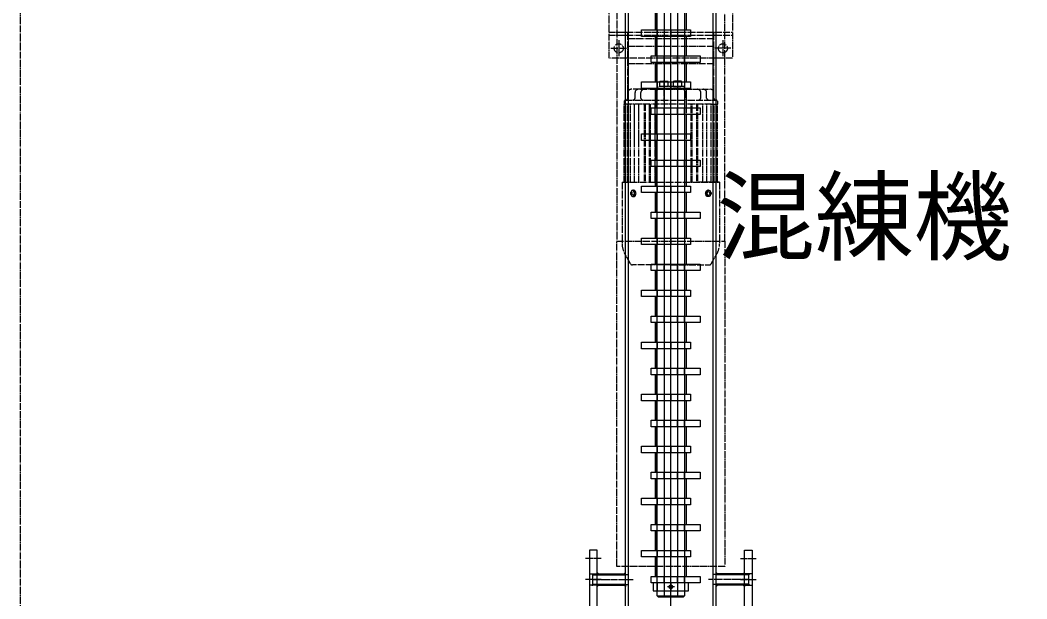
# Model space of a CAD drawing. Units: millimetres at full size. Extents: x -21196 to 21204, y -11807 to 11807.
# Drawn here: x -16600 to -15052, y -3328 to -2439 of the extents above; entities that cross this region are included whole.
import ezdxf
from ezdxf.enums import TextEntityAlignment as Align

# ---------------------------------------------------------------- set-up
doc = ezdxf.new("R2010")
doc.units = ezdxf.units.MM
doc.header["$LTSCALE"] = 0.5
doc.linetypes.add('USER3', pattern=[26.999999, 20.299999, -1.7, 0.8, -1.7, 0.8, -1.7])
doc.linetypes.add('USER4', pattern=[27.1, 22, -1.7, 1.7, -1.7])
doc.layers.add('1-0_設備-5(241129配置図菊池追記(立面図).jww)(機器配置図 260128.dwg)', color=7, linetype='Continuous', lineweight=9)
doc.layers.add('1-1_設備-D(241129配置図菊池追記(立面図).jww)(機器配置図 260128.dwg)', color=7, linetype='Continuous')
doc.styles.add('ＭＳ ゴシック', font='')
doc.styles.get('ＭＳ ゴシック').set_extended_font_data('MS Gothic')

msp = doc.modelspace()

# ---------------------------------------------------------------- linework, layer by layer
at = {"layer": '1-0_設備-5(241129配置図菊池追記(立面図).jww)(機器配置図 260128.dwg)', "linetype": 'USER4'}
for p, q in [((-15599.5215, -2825.1471), (-15599.5215, -1610.1471)), ((-15599.5215, -3335.6475), (-15599.5215, -1770.7806)), ((-15599.5215, -3372.246), (-15599.5215, -1986.1498)), ((-15679.5215, -2469.7264), (-15679.5215, -2494.5679)), ((-15519.5215, -2469.7264), (-15519.5215, -2494.5679)), ((-15691.9423, -2482.1471), (-15667.1008, -2482.1471)), ((-15507.1008, -2482.1471), (-15531.9423, -2482.1471)), ((-15706.5215, -3266.1477), (-15730.5215, -3266.1477)), ((-15492.5215, -3266.1477), (-15468.5215, -3266.1477)), ((-15706.5215, -3298.6477), (-15730.5215, -3298.6477)), ((-15719.5215, -3298.6477), (-15657.4476, -3298.6477)), ((-15593.8459, -3309.8607), (-15605.1972, -3309.8607)), ((-15599.5215, -3315.5364), (-15599.5215, -3304.1851)), ((-15479.5215, -3298.6477), (-15541.5954, -3298.6477)), ((-15492.5215, -3298.6477), (-15468.5215, -3298.6477))]:
    msp.add_line(p, q, dxfattribs=at)
at = {"layer": '1-0_設備-5(241129配置図菊池追記(立面図).jww)(機器配置図 260128.dwg)'}
for p, q in [((-15664.4215, -3354.6477), (-15664.4215, -2070.6477)), ((-15534.6215, -3354.6477), (-15534.6215, -2070.6477)), ((-15669.4215, -3348.6477), (-15669.4215, -2073.6477)), ((-15529.6215, -3348.6477), (-15529.6215, -2073.6477)), ((-15609.9138, -2093.5395), (-15609.9138, -3323.6475)), ((-15589.1292, -2114.3241), (-15589.1292, -3323.6475)), ((-15620.8215, -2453.8607), (-15620.8215, -2423.8607)), ((-15599.5215, -2453.8607), (-15599.5215, -2423.8607)), ((-15578.2215, -2453.8607), (-15578.2215, -2423.8607)), ((-15620.3061, -2453.8607), (-15620.3061, -2463.8607)), ((-15609.9138, -2453.8607), (-15609.9138, -2463.8607)), ((-15599.5215, -2453.8607), (-15599.5215, -2463.8607)), ((-15589.1292, -2453.8607), (-15589.1292, -2463.8607)), ((-15578.7369, -2453.8607), (-15578.7369, -2463.8607)), ((-15620.8215, -2493.8607), (-15620.8215, -2463.8607)), ((-15599.5215, -2493.8607), (-15599.5215, -2463.8607)), ((-15578.2215, -2493.8607), (-15578.2215, -2463.8607)), ((-15620.8215, -2533.8607), (-15620.8215, -2503.8607)), ((-15620.3061, -2503.8607), (-15620.3061, -2493.8607)), ((-15609.9138, -2503.8607), (-15609.9138, -2493.8607)), ((-15599.5215, -2503.8607), (-15599.5215, -2493.8607)), ((-15599.5215, -2533.8607), (-15599.5215, -2503.8607)), ((-15589.1292, -2503.8607), (-15589.1292, -2493.8607)), ((-15578.7369, -2503.8607), (-15578.7369, -2493.8607)), ((-15578.2215, -2533.8607), (-15578.2215, -2503.8607)), ((-15620.3061, -2533.8607), (-15620.3061, -2543.8607)), ((-15609.9138, -2533.8607), (-15609.9138, -2543.8607)), ((-15599.5215, -2533.8607), (-15599.5215, -2543.8607)), ((-15589.1292, -2533.8607), (-15589.1292, -2543.8607)), ((-15578.7369, -2533.8607), (-15578.7369, -2543.8607)), ((-15620.8215, -2573.8607), (-15620.8215, -2543.8607)), ((-15599.5215, -2573.8607), (-15599.5215, -2543.8607)), ((-15578.2215, -2573.8607), (-15578.2215, -2543.8607)), ((-15620.3061, -2583.8607), (-15620.3061, -2573.8607)), ((-15609.9138, -2583.8607), (-15609.9138, -2573.8607)), ((-15599.5215, -2583.8607), (-15599.5215, -2573.8607)), ((-15589.1292, -2583.8607), (-15589.1292, -2573.8607)), ((-15578.7369, -2583.8607), (-15578.7369, -2573.8607)), ((-15620.8215, -2613.8607), (-15620.8215, -2583.8607)), ((-15599.5215, -2613.8607), (-15599.5215, -2583.8607)), ((-15578.2215, -2613.8607), (-15578.2215, -2583.8607)), ((-15620.3061, -2613.8607), (-15620.3061, -2623.8607)), ((-15609.9138, -2613.8607), (-15609.9138, -2623.8607)), ((-15599.5215, -2613.8607), (-15599.5215, -2623.8607)), ((-15589.1292, -2613.8607), (-15589.1292, -2623.8607)), ((-15578.7369, -2613.8607), (-15578.7369, -2623.8607)), ((-15620.8215, -2653.8607), (-15620.8215, -2623.8607)), ((-15599.5215, -2653.8607), (-15599.5215, -2623.8607)), ((-15578.2215, -2653.8607), (-15578.2215, -2623.8607)), ((-15620.3061, -2663.8607), (-15620.3061, -2653.8607)), ((-15609.9138, -2663.8607), (-15609.9138, -2653.8607)), ((-15599.5215, -2663.8607), (-15599.5215, -2653.8607)), ((-15589.1292, -2663.8607), (-15589.1292, -2653.8607)), ((-15578.7369, -2663.8607), (-15578.7369, -2653.8607)), ((-15620.8215, -2693.8607), (-15620.8215, -2663.8607)), ((-15599.5215, -2693.8607), (-15599.5215, -2663.8607)), ((-15578.2215, -2693.8607), (-15578.2215, -2663.8607)), ((-15620.8215, -2733.8607), (-15620.8215, -2703.8607)), ((-15620.3061, -2693.8607), (-15620.3061, -2703.8607)), ((-15609.9138, -2693.8607), (-15609.9138, -2703.8607)), ((-15599.5215, -2693.8607), (-15599.5215, -2703.8607)), ((-15599.5215, -2733.8607), (-15599.5215, -2703.8607)), ((-15589.1292, -2693.8607), (-15589.1292, -2703.8607)), ((-15578.7369, -2693.8607), (-15578.7369, -2703.8607)), ((-15578.2215, -2733.8607), (-15578.2215, -2703.8607)), ((-15620.3061, -2743.8607), (-15620.3061, -2733.8607)), ((-15609.9138, -2743.8607), (-15609.9138, -2733.8607)), ((-15599.5215, -2743.8607), (-15599.5215, -2733.8607)), ((-15589.1292, -2743.8607), (-15589.1292, -2733.8607)), ((-15578.7369, -2743.8607), (-15578.7369, -2733.8607)), ((-15620.8215, -2773.8607), (-15620.8215, -2743.8607)), ((-15599.5215, -2773.8607), (-15599.5215, -2743.8607)), ((-15578.2215, -2773.8607), (-15578.2215, -2743.8607)), ((-15620.8215, -2813.8607), (-15620.8215, -2783.8607)), ((-15620.3061, -2773.8607), (-15620.3061, -2783.8607)), ((-15609.9138, -2773.8607), (-15609.9138, -2783.8607)), ((-15599.5215, -2773.8607), (-15599.5215, -2783.8607)), ((-15599.5215, -2813.8607), (-15599.5215, -2783.8607)), ((-15589.1292, -2773.8607), (-15589.1292, -2783.8607)), ((-15578.7369, -2773.8607), (-15578.7369, -2783.8607)), ((-15578.2215, -2813.8607), (-15578.2215, -2783.8607)), ((-15620.3061, -2823.8607), (-15620.3061, -2813.8607)), ((-15609.9138, -2823.8607), (-15609.9138, -2813.8607)), ((-15599.5215, -2823.8607), (-15599.5215, -2813.8607)), ((-15589.1292, -2823.8607), (-15589.1292, -2813.8607)), ((-15578.7369, -2823.8607), (-15578.7369, -2813.8607)), ((-15620.8215, -2853.8607), (-15620.8215, -2823.8607)), ((-15599.5215, -2853.8607), (-15599.5215, -2823.8607)), ((-15578.2215, -2853.8607), (-15578.2215, -2823.8607)), ((-15620.3061, -2853.8607), (-15620.3061, -2863.8607)), ((-15609.9138, -2853.8607), (-15609.9138, -2863.8607)), ((-15599.5215, -2853.8607), (-15599.5215, -2863.8607)), ((-15589.1292, -2853.8607), (-15589.1292, -2863.8607)), ((-15578.7369, -2853.8607), (-15578.7369, -2863.8607)), ((-15620.8215, -2893.8607), (-15620.8215, -2863.8607)), ((-15599.5215, -2893.8607), (-15599.5215, -2863.8607)), ((-15578.2215, -2893.8607), (-15578.2215, -2863.8607)), ((-15620.8215, -2933.8607), (-15620.8215, -2903.8607)), ((-15620.3061, -2903.8607), (-15620.3061, -2893.8607)), ((-15609.9138, -2903.8607), (-15609.9138, -2893.8607)), ((-15599.5215, -2903.8607), (-15599.5215, -2893.8607)), ((-15599.5215, -2933.8607), (-15599.5215, -2903.8607)), ((-15589.1292, -2903.8607), (-15589.1292, -2893.8607)), ((-15578.7369, -2903.8607), (-15578.7369, -2893.8607)), ((-15578.2215, -2933.8607), (-15578.2215, -2903.8607)), ((-15620.3061, -2933.8607), (-15620.3061, -2943.8607)), ((-15609.9138, -2933.8607), (-15609.9138, -2943.8607)), ((-15599.5215, -2933.8607), (-15599.5215, -2943.8607)), ((-15589.1292, -2933.8607), (-15589.1292, -2943.8607)), ((-15578.7369, -2933.8607), (-15578.7369, -2943.8607)), ((-15620.8215, -2973.8607), (-15620.8215, -2943.8607)), ((-15599.5215, -2973.8607), (-15599.5215, -2943.8607)), ((-15578.2215, -2973.8607), (-15578.2215, -2943.8607)), ((-15620.8215, -3013.8607), (-15620.8215, -2983.8607)), ((-15620.3061, -2983.8607), (-15620.3061, -2973.8607)), ((-15609.9138, -2983.8607), (-15609.9138, -2973.8607)), ((-15599.5215, -2983.8607), (-15599.5215, -2973.8607)), ((-15599.5215, -3013.8607), (-15599.5215, -2983.8607)), ((-15589.1292, -2983.8607), (-15589.1292, -2973.8607)), ((-15578.7369, -2983.8607), (-15578.7369, -2973.8607)), ((-15578.2215, -3013.8607), (-15578.2215, -2983.8607)), ((-15620.3061, -3013.8607), (-15620.3061, -3023.8607)), ((-15609.9138, -3013.8607), (-15609.9138, -3023.8607)), ((-15599.5215, -3013.8607), (-15599.5215, -3023.8607)), ((-15589.1292, -3013.8607), (-15589.1292, -3023.8607)), ((-15578.7369, -3013.8607), (-15578.7369, -3023.8607)), ((-15620.8215, -3053.8607), (-15620.8215, -3023.8607)), ((-15599.5215, -3053.8607), (-15599.5215, -3023.8607)), ((-15578.2215, -3053.8607), (-15578.2215, -3023.8607)), ((-15620.3061, -3063.8607), (-15620.3061, -3053.8607)), ((-15609.9138, -3063.8607), (-15609.9138, -3053.8607)), ((-15599.5215, -3063.8607), (-15599.5215, -3053.8607)), ((-15589.1292, -3063.8607), (-15589.1292, -3053.8607)), ((-15578.7369, -3063.8607), (-15578.7369, -3053.8607)), ((-15620.8215, -3093.8607), (-15620.8215, -3063.8607)), ((-15599.5215, -3093.8607), (-15599.5215, -3063.8607)), ((-15578.2215, -3093.8607), (-15578.2215, -3063.8607)), ((-15620.3061, -3093.8607), (-15620.3061, -3103.8607)), ((-15609.9138, -3093.8607), (-15609.9138, -3103.8607)), ((-15599.5215, -3093.8607), (-15599.5215, -3103.8607)), ((-15589.1292, -3093.8607), (-15589.1292, -3103.8607)), ((-15578.7369, -3093.8607), (-15578.7369, -3103.8607)), ((-15620.8215, -3133.8607), (-15620.8215, -3103.8607)), ((-15599.5215, -3133.8607), (-15599.5215, -3103.8607)), ((-15578.2215, -3133.8607), (-15578.2215, -3103.8607)), ((-15620.3061, -3143.8607), (-15620.3061, -3133.8607)), ((-15609.9138, -3143.8607), (-15609.9138, -3133.8607)), ((-15599.5215, -3143.8607), (-15599.5215, -3133.8607)), ((-15589.1292, -3143.8607), (-15589.1292, -3133.8607)), ((-15578.7369, -3143.8607), (-15578.7369, -3133.8607)), ((-15620.8215, -3173.8607), (-15620.8215, -3143.8607)), ((-15599.5215, -3173.8607), (-15599.5215, -3143.8607)), ((-15578.2215, -3173.8607), (-15578.2215, -3143.8607)), ((-15620.8215, -3213.8607), (-15620.8215, -3183.8607)), ((-15620.3061, -3173.8607), (-15620.3061, -3183.8607)), ((-15609.9138, -3173.8607), (-15609.9138, -3183.8607)), ((-15599.5215, -3173.8607), (-15599.5215, -3183.8607)), ((-15599.5215, -3213.8607), (-15599.5215, -3183.8607)), ((-15589.1292, -3173.8607), (-15589.1292, -3183.8607)), ((-15578.7369, -3173.8607), (-15578.7369, -3183.8607)), ((-15578.2215, -3213.8607), (-15578.2215, -3183.8607)), ((-15620.3061, -3223.8607), (-15620.3061, -3213.8607)), ((-15609.9138, -3223.8607), (-15609.9138, -3213.8607)), ((-15599.5215, -3223.8607), (-15599.5215, -3213.8607)), ((-15589.1292, -3223.8607), (-15589.1292, -3213.8607)), ((-15578.7369, -3223.8607), (-15578.7369, -3213.8607)), ((-15620.8215, -3253.8607), (-15620.8215, -3223.8607)), ((-15599.5215, -3253.8607), (-15599.5215, -3223.8607)), ((-15578.2215, -3253.8607), (-15578.2215, -3223.8607)), ((-15620.8215, -3293.8607), (-15620.8215, -3263.8607)), ((-15620.3061, -3253.8607), (-15620.3061, -3263.8607)), ((-15609.9138, -3253.8607), (-15609.9138, -3263.8607)), ((-15599.5215, -3253.8607), (-15599.5215, -3263.8607)), ((-15599.5215, -3293.8607), (-15599.5215, -3263.8607)), ((-15589.1292, -3253.8607), (-15589.1292, -3263.8607)), ((-15578.7369, -3253.8607), (-15578.7369, -3263.8607)), ((-15578.2215, -3293.8607), (-15578.2215, -3263.8607)), ((-15724.5215, -3289.9977), (-15712.5215, -3289.9977)), ((-15719.5215, -3307.2977), (-15719.5215, -3289.9977)), ((-15719.5215, -3291.6477), (-15669.4215, -3291.6477)), ((-15712.5215, -3289.9977), (-15669.4215, -3289.9977)), ((-15669.4215, -3291.1477), (-15664.4215, -3291.1477)), ((-15620.3061, -3303.8607), (-15620.3061, -3293.8607)), ((-15609.9138, -3303.8607), (-15609.9138, -3293.8607)), ((-15599.5215, -3303.8607), (-15599.5215, -3293.8607)), ((-15589.1292, -3303.8607), (-15589.1292, -3293.8607)), ((-15578.7369, -3303.8607), (-15578.7369, -3293.8607)), ((-15529.6215, -3291.1477), (-15534.6215, -3291.1477)), ((-15486.5215, -3289.9977), (-15529.6215, -3289.9977)), ((-15479.5215, -3291.6477), (-15529.6215, -3291.6477)), ((-15474.5215, -3289.9977), (-15486.5215, -3289.9977)), ((-15479.5215, -3307.2977), (-15479.5215, -3289.9977)), ((-15712.5215, -3307.2977), (-15724.5215, -3307.2977)), ((-15719.5215, -3305.6477), (-15669.4215, -3305.6477)), ((-15712.5215, -3307.2977), (-15669.4215, -3307.2977)), ((-15669.4215, -3306.1477), (-15664.4215, -3306.1477)), ((-15620.4216, -3303.8607), (-15620.4216, -3315.8607)), ((-15609.9716, -3303.8607), (-15609.9716, -3315.8607)), ((-15599.5215, -3303.8607), (-15599.5215, -3315.8607)), ((-15589.0715, -3303.8607), (-15589.0715, -3315.8607)), ((-15578.6215, -3303.8607), (-15578.6215, -3315.8607)), ((-15529.6215, -3306.1477), (-15534.6215, -3306.1477)), ((-15479.5215, -3305.6477), (-15529.6215, -3305.6477)), ((-15486.5215, -3307.2977), (-15529.6215, -3307.2977)), ((-15486.5215, -3307.2977), (-15474.5215, -3307.2977)), ((-15620.3061, -3323.6475), (-15578.7369, -3323.6475))]:
    msp.add_line(p, q, dxfattribs=at)
at = {"layer": '1-0_設備-5(241129配置図菊池追記(立面図).jww)(機器配置図 260128.dwg)', "linetype": 'USER3'}
for p, q in [((-15694.5215, -2457.1471), (-15504.5215, -2457.1471)), ((-15665.5215, -2550.1471), (-15665.5215, -2457.1471)), ((-15533.5215, -2550.1471), (-15533.5215, -2457.1471)), ((-15694.5215, -2462.1471), (-15504.5215, -2462.1471)), ((-15533.5215, -2467.7152), (-15665.5215, -2467.7152)), ((-15533.5215, -2479.3174), (-15665.5215, -2479.3174)), ((-15533.5215, -2506.1471), (-15665.5215, -2506.1471)), ((-15616.5215, -2533.1471), (-15615.6554, -2532.6471)), ((-15616.5215, -2540.6471), (-15616.5215, -2533.1471)), ((-15616.5215, -2533.1471), (-15603.5215, -2533.1471)), ((-15615.6554, -2532.6471), (-15604.3875, -2532.6471)), ((-15610.0215, -2531.7331), (-15610.0215, -2563.7427)), ((-15603.5215, -2533.1471), (-15604.3875, -2532.6471)), ((-15603.5215, -2540.6471), (-15603.5215, -2533.1471)), ((-15595.5215, -2533.1471), (-15594.6556, -2532.6471)), ((-15595.5215, -2540.6471), (-15595.5215, -2533.1471)), ((-15582.5215, -2533.1471), (-15595.5215, -2533.1471)), ((-15583.3877, -2532.6471), (-15594.6556, -2532.6471)), ((-15589.0215, -2531.7201), (-15589.0215, -2563.7427)), ((-15582.5215, -2533.1471), (-15583.3877, -2532.6471)), ((-15582.5215, -2540.6471), (-15582.5215, -2533.1471)), ((-15665.5215, -2558.6471), (-15665.5215, -2550.1471)), ((-15665.5215, -2558.6471), (-15665.5215, -2550.1471)), ((-15646.0215, -2545.1471), (-15660.5215, -2545.1471)), ((-15654.5215, -2558.6471), (-15654.5215, -2550.1471)), ((-15646.0215, -2545.1471), (-15538.5215, -2545.1471)), ((-15645.5087, -2558.6471), (-15645.5087, -2550.1471)), ((-15621.0215, -2548.1471), (-15621.0215, -2561.6471)), ((-15579.0215, -2540.6471), (-15620.0215, -2540.6471)), ((-15620.0215, -2540.6471), (-15620.0215, -2545.1471)), ((-15579.0215, -2545.1471), (-15620.0215, -2545.1471)), ((-15603.5215, -2540.6471), (-15616.5215, -2540.6471)), ((-15595.5215, -2540.6471), (-15582.5215, -2540.6471)), ((-15579.0215, -2540.6471), (-15579.0215, -2545.1471)), ((-15578.0215, -2548.1471), (-15578.0215, -2561.6471)), ((-15553.5344, -2558.6471), (-15553.5344, -2550.1471)), ((-15544.5215, -2558.6471), (-15544.5215, -2550.1471)), ((-15533.5215, -2558.6471), (-15533.5215, -2550.1471)), ((-15671.0215, -2563.6471), (-15671.0215, -2568.1471)), ((-15671.0215, -2688.1471), (-15671.0215, -2568.1471)), ((-15536.7715, -2568.1471), (-15671.0215, -2568.1471)), ((-15670.5215, -2688.1471), (-15670.5215, -2568.1471)), ((-15669.0215, -2688.1471), (-15669.0215, -2568.1471)), ((-15668.5215, -2561.6471), (-15530.5215, -2561.6471)), ((-15666.0215, -2688.1471), (-15666.0215, -2568.1471)), ((-15661.5215, -2688.1471), (-15661.5215, -2568.1471)), ((-15655.1073, -2688.1471), (-15655.1073, -2568.1471)), ((-15655.1073, -2633.2173), (-15655.1073, -2568.1471)), ((-15648.7434, -2688.1471), (-15648.7434, -2568.1471)), ((-15648.7434, -2631.6971), (-15648.7434, -2568.1471)), ((-15640.3708, -2568.1471), (-15640.3708, -2688.1471)), ((-15640.3708, -2568.1471), (-15640.3708, -2631.6971)), ((-15638.7222, -2568.1471), (-15638.7222, -2688.1471)), ((-15638.7222, -2568.1471), (-15638.7222, -2631.6971)), ((-15632.3643, -2688.1471), (-15632.3643, -2568.1471)), ((-15632.3643, -2631.768), (-15632.3643, -2568.1471)), ((-15630.7316, -2688.1471), (-15630.7316, -2568.1471)), ((-15630.7316, -2631.6971), (-15630.7316, -2568.1471)), ((-15623.5215, -2688.1471), (-15623.5215, -2568.1471)), ((-15623.5215, -2631.6971), (-15623.5215, -2568.1471)), ((-15575.5215, -2688.1471), (-15575.5215, -2568.1471)), ((-15568.3115, -2688.1471), (-15568.3115, -2568.1471)), ((-15566.6788, -2688.1471), (-15566.6788, -2568.1471)), ((-15560.3209, -2568.1471), (-15560.3209, -2688.1471)), ((-15558.6723, -2568.1471), (-15558.6723, -2688.1471)), ((-15550.2997, -2688.1471), (-15550.2997, -2568.1471)), ((-15543.9357, -2688.1471), (-15543.9357, -2568.1471)), ((-15537.5215, -2688.1471), (-15537.5215, -2568.1471)), ((-15536.7715, -2568.1471), (-15528.0215, -2568.1471)), ((-15533.0215, -2688.1471), (-15533.0215, -2568.1471)), ((-15530.0215, -2688.1471), (-15530.0215, -2568.1471)), ((-15528.5215, -2688.1471), (-15528.5215, -2568.1471)), ((-15528.0215, -2563.6471), (-15528.0215, -2568.1471)), ((-15528.0215, -2688.1471), (-15528.0215, -2568.1471)), ((-15674.3215, -2688.1471), (-15674.3215, -2782.8943)), ((-15674.3215, -2688.1471), (-15674.3215, -2782.8943)), ((-15674.3215, -2688.1471), (-15524.7215, -2688.1471)), ((-15524.7215, -2688.1471), (-15556.9249, -2688.1471)), ((-15524.7215, -2688.1471), (-15524.7215, -2782.8943)), ((-15524.7215, -2688.1471), (-15524.7215, -2782.8943)), ((-15661.4186, -2704.4643), (-15661.4765, -2705.1471)), ((-15661.4765, -2705.1471), (-15661.4186, -2705.83)), ((-15661.2472, -2703.8078), (-15661.4186, -2704.4643)), ((-15661.4186, -2705.83), (-15661.2472, -2706.4865)), ((-15660.969, -2703.2026), (-15661.2472, -2703.8078)), ((-15661.2472, -2706.4865), (-15660.969, -2707.0916)), ((-15659.767, -2705.1471), (-15660.9777, -2703.2179)), ((-15659.767, -2705.1471), (-15660.9777, -2707.0764)), ((-15660.5945, -2702.6723), (-15660.969, -2703.2026)), ((-15660.969, -2707.0916), (-15660.5945, -2707.622)), ((-15660.1381, -2702.237), (-15660.5945, -2702.6723)), ((-15660.1972, -2701.9918), (-15660.5763, -2702.6513)), ((-15659.7372, -2701.4448), (-15660.1972, -2701.9918)), ((-15659.6175, -2701.9136), (-15660.1381, -2702.237)), ((-15659.767, -2705.1471), (-15658.1937, -2703.1471)), ((-15659.767, -2705.1471), (-15658.1937, -2707.1471)), ((-15659.2243, -2700.8962), (-15659.7449, -2701.4523)), ((-15659.2127, -2701.0299), (-15659.7372, -2701.4448)), ((-15658.6402, -2700.4849), (-15659.2243, -2700.8962)), ((-15658.6423, -2700.7618), (-15659.2127, -2701.0299)), ((-15658.0465, -2700.6502), (-15658.6423, -2700.7618)), ((-15658.0126, -2700.2323), (-15658.6402, -2700.4849)), ((-15657.4465, -2700.6991), (-15658.0465, -2700.6502)), ((-15657.3629, -2700.1471), (-15658.0126, -2700.2323)), ((-15656.8637, -2700.9066), (-15657.4465, -2700.6991)), ((-15657.3629, -2700.1471), (-15656.5463, -2700.1471)), ((-15656.7421, -2700.7336), (-15657.3629, -2700.6471)), ((-15656.792, -2702.237), (-15657.3127, -2701.9136)), ((-15656.3188, -2701.2654), (-15656.8637, -2700.9066)), ((-15656.3357, -2702.6723), (-15656.792, -2702.237)), ((-15656.1452, -2700.9897), (-15656.7421, -2700.7336)), ((-15655.8565, -2700.2432), (-15656.5463, -2700.1471)), ((-15655.9612, -2703.2026), (-15656.3357, -2702.6723)), ((-15656.3357, -2707.622), (-15655.9612, -2707.0916)), ((-15655.8314, -2701.7627), (-15656.3188, -2701.2654)), ((-15655.5951, -2701.4055), (-15656.1452, -2700.9897)), ((-15655.6829, -2703.8078), (-15655.9612, -2703.2026)), ((-15655.9612, -2707.0916), (-15655.6829, -2706.4865)), ((-15655.1933, -2700.5277), (-15655.8565, -2700.2432)), ((-15655.4189, -2702.3808), (-15655.8314, -2701.7627)), ((-15655.5115, -2704.4643), (-15655.6829, -2703.8078)), ((-15655.6829, -2706.4865), (-15655.5115, -2705.83)), ((-15655.1129, -2701.9652), (-15655.5951, -2701.4055)), ((-15655.4537, -2705.1471), (-15655.5115, -2704.4643)), ((-15655.5115, -2705.83), (-15655.4537, -2705.1471)), ((-15655.0958, -2703.0975), (-15655.4189, -2702.3808)), ((-15655.4189, -2707.9135), (-15655.0958, -2707.1968)), ((-15654.582, -2700.9898), (-15655.1933, -2700.5277)), ((-15654.7172, -2702.6471), (-15655.1129, -2701.9652)), ((-15654.8738, -2703.8874), (-15655.0958, -2703.0975)), ((-15655.0958, -2707.1968), (-15654.8738, -2706.4069)), ((-15654.7608, -2704.7222), (-15654.8738, -2703.8874)), ((-15654.8738, -2706.4069), (-15654.7608, -2705.5721)), ((-15654.7608, -2705.5721), (-15654.7608, -2704.7222)), ((-15654.4231, -2703.4251), (-15654.7172, -2702.6471)), ((-15654.7172, -2707.6472), (-15654.4231, -2706.8692)), ((-15654.0463, -2701.6116), (-15654.582, -2700.9898)), ((-15654.242, -2704.2692), (-15654.4231, -2703.4251)), ((-15654.4231, -2706.8692), (-15654.242, -2706.0251)), ((-15654.1809, -2705.1471), (-15654.242, -2704.2692)), ((-15654.242, -2706.0251), (-15654.1809, -2705.1471)), ((-15653.6066, -2702.3693), (-15654.0463, -2701.6116)), ((-15653.2799, -2703.2337), (-15653.6066, -2702.3693)), ((-15653.6066, -2707.925), (-15653.2799, -2707.0606)), ((-15653.0787, -2704.1717), (-15653.2799, -2703.2337)), ((-15653.2799, -2707.0606), (-15653.0787, -2706.1226)), ((-15653.0107, -2705.1471), (-15653.0787, -2704.1717)), ((-15653.0787, -2706.1226), (-15653.0107, -2705.1471)), ((-15541.6802, -2700.1471), (-15542.4968, -2700.1471)), ((-15539.276, -2705.1471), (-15540.8494, -2703.1471)), ((-15539.276, -2705.1471), (-15540.8494, -2707.1471)), ((-15539.276, -2705.1471), (-15538.0654, -2703.2179)), ((-15539.276, -2705.1471), (-15538.0654, -2707.0764)), ((-15660.5945, -2707.622), (-15660.1381, -2708.0573)), ((-15660.5763, -2707.643), (-15660.1972, -2708.3025)), ((-15660.1972, -2708.3025), (-15659.7372, -2708.8495)), ((-15660.1381, -2708.0573), (-15659.6175, -2708.3807)), ((-15659.7449, -2708.8419), (-15659.2243, -2709.3981)), ((-15659.7372, -2708.8495), (-15659.2127, -2709.2644)), ((-15659.2243, -2709.3981), (-15658.6402, -2709.8094)), ((-15659.2127, -2709.2644), (-15658.6423, -2709.5325)), ((-15658.6423, -2709.5325), (-15658.0465, -2709.6441)), ((-15658.6402, -2709.8094), (-15658.0126, -2710.062)), ((-15658.0465, -2709.6441), (-15657.4465, -2709.5952)), ((-15658.0126, -2710.062), (-15657.3629, -2710.1471)), ((-15657.4465, -2709.5952), (-15656.8637, -2709.3877)), ((-15657.3629, -2709.6471), (-15656.7421, -2709.5607)), ((-15657.3629, -2710.1471), (-15656.5463, -2710.1471)), ((-15657.3127, -2708.3807), (-15656.792, -2708.0573)), ((-15656.8637, -2709.3877), (-15656.3188, -2709.0289)), ((-15656.792, -2708.0573), (-15656.3357, -2707.622)), ((-15656.7421, -2709.5607), (-15656.1452, -2709.3046)), ((-15656.5463, -2710.1471), (-15655.8565, -2710.0511)), ((-15656.3188, -2709.0289), (-15655.8314, -2708.5316)), ((-15656.1452, -2709.3046), (-15655.5951, -2708.8888)), ((-15655.8565, -2710.0511), (-15655.1933, -2709.7665)), ((-15655.8314, -2708.5316), (-15655.4189, -2707.9135)), ((-15655.5951, -2708.8888), (-15655.1129, -2708.3291)), ((-15655.1933, -2709.7665), (-15654.582, -2709.3045)), ((-15655.1129, -2708.3291), (-15654.7172, -2707.6472)), ((-15654.582, -2709.3045), (-15654.0463, -2708.6827)), ((-15654.0463, -2708.6827), (-15653.6066, -2707.925)), ((-15541.6802, -2710.1471), (-15542.4968, -2710.1471)), ((-15661.5621, -2813.2471), (-15670.1951, -2798.2943)), ((-15661.5621, -2813.2471), (-15670.1951, -2798.2943)), ((-15537.481, -2813.2471), (-15528.848, -2798.2943)), ((-15537.481, -2813.2471), (-15528.848, -2798.2943)), ((-15599.5215, -2815.1471), (-15658.2712, -2815.1471)), ((-15599.5215, -2815.1471), (-15658.2712, -2815.1471)), ((-15599.5215, -2815.1471), (-15540.7719, -2815.1471)), ((-15599.5215, -2815.1471), (-15540.7719, -2815.1471))]:
    msp.add_line(p, q, dxfattribs=at)
for points in [[(-5599.5217, 1359.8529), (-16599.5217, 1359.8529), (-16599.5217, -4640.1471), (-5599.5217, -4640.1471)], [(-15682.4215, -2278.6477), (-15682.4215, -2778.6477), (-15516.6215, -2778.6477), (-15516.6215, -2278.6477)], [(-15682.4215, -3278.6477), (-15682.4215, -2778.6477), (-15516.6215, -2778.6477), (-15516.6215, -3278.6477)]]:
    msp.add_lwpolyline(points, close=True, dxfattribs=at)
at = {"layer": '1-0_設備-5(241129配置図菊池追記(立面図).jww)(機器配置図 260128.dwg)'}
for points in [[(-15620.3061, -3323.6475), (-15620.3061, -2076.6475), (-15619.3061, -2075.6475), (-15579.7369, -2075.6475), (-15578.7369, -2076.6475), (-15578.7369, -3323.6475), (-15580.7369, -3325.6475), (-15618.3061, -3325.6475)], [(-15575.2215, -2453.8607), (-15575.2215, -2423.8607), (-15623.8215, -2423.8607), (-15623.8215, -2453.8607)], [(-15644.5215, -2463.8607), (-15644.5215, -2453.8607), (-15569.5215, -2453.8607), (-15569.5215, -2463.8607)], [(-15575.2215, -2493.8607), (-15575.2215, -2463.8607), (-15623.8215, -2463.8607), (-15623.8215, -2493.8607)], [(-15554.5215, -2493.8607), (-15554.5215, -2503.8607), (-15629.5215, -2503.8607), (-15629.5215, -2493.8607)], [(-15575.2215, -2533.8607), (-15575.2215, -2503.8607), (-15623.8215, -2503.8607), (-15623.8215, -2533.8607)], [(-15644.5215, -2543.8607), (-15644.5215, -2533.8607), (-15569.5215, -2533.8607), (-15569.5215, -2543.8607)], [(-15575.2215, -2573.8607), (-15575.2215, -2543.8607), (-15623.8215, -2543.8607), (-15623.8215, -2573.8607)], [(-15554.5215, -2573.8607), (-15554.5215, -2583.8607), (-15629.5215, -2583.8607), (-15629.5215, -2573.8607)], [(-15575.2215, -2613.8607), (-15575.2215, -2583.8607), (-15623.8215, -2583.8607), (-15623.8215, -2613.8607)], [(-15644.5215, -2623.8607), (-15644.5215, -2613.8607), (-15569.5215, -2613.8607), (-15569.5215, -2623.8607)], [(-15575.2215, -2653.8607), (-15575.2215, -2623.8607), (-15623.8215, -2623.8607), (-15623.8215, -2653.8607)], [(-15554.5215, -2653.8607), (-15554.5215, -2663.8607), (-15629.5215, -2663.8607), (-15629.5215, -2653.8607)], [(-15575.2215, -2693.8607), (-15575.2215, -2663.8607), (-15623.8215, -2663.8607), (-15623.8215, -2693.8607)], [(-15644.5215, -2703.8607), (-15644.5215, -2693.8607), (-15569.5215, -2693.8607), (-15569.5215, -2703.8607)], [(-15575.2215, -2733.8607), (-15575.2215, -2703.8607), (-15623.8215, -2703.8607), (-15623.8215, -2733.8607)], [(-15554.5215, -2733.8607), (-15554.5215, -2743.8607), (-15629.5215, -2743.8607), (-15629.5215, -2733.8607)], [(-15575.2215, -2773.8607), (-15575.2215, -2743.8607), (-15623.8215, -2743.8607), (-15623.8215, -2773.8607)], [(-15644.5215, -2783.8607), (-15644.5215, -2773.8607), (-15569.5215, -2773.8607), (-15569.5215, -2783.8607)], [(-15575.2215, -2813.8607), (-15575.2215, -2783.8607), (-15623.8215, -2783.8607), (-15623.8215, -2813.8607)], [(-15554.5215, -2813.8607), (-15554.5215, -2823.8607), (-15629.5215, -2823.8607), (-15629.5215, -2813.8607)], [(-15575.2215, -2853.8607), (-15575.2215, -2823.8607), (-15623.8215, -2823.8607), (-15623.8215, -2853.8607)], [(-15644.5215, -2863.8607), (-15644.5215, -2853.8607), (-15569.5215, -2853.8607), (-15569.5215, -2863.8607)], [(-15575.2215, -2893.8607), (-15575.2215, -2863.8607), (-15623.8215, -2863.8607), (-15623.8215, -2893.8607)], [(-15554.5215, -2893.8607), (-15554.5215, -2903.8607), (-15629.5215, -2903.8607), (-15629.5215, -2893.8607)], [(-15575.2215, -2933.8607), (-15575.2215, -2903.8607), (-15623.8215, -2903.8607), (-15623.8215, -2933.8607)], [(-15644.5215, -2943.8607), (-15644.5215, -2933.8607), (-15569.5215, -2933.8607), (-15569.5215, -2943.8607)], [(-15575.2215, -2973.8607), (-15575.2215, -2943.8607), (-15623.8215, -2943.8607), (-15623.8215, -2973.8607)], [(-15554.5215, -2973.8607), (-15554.5215, -2983.8607), (-15629.5215, -2983.8607), (-15629.5215, -2973.8607)], [(-15575.2215, -3013.8607), (-15575.2215, -2983.8607), (-15623.8215, -2983.8607), (-15623.8215, -3013.8607)], [(-15644.5215, -3023.8607), (-15644.5215, -3013.8607), (-15569.5215, -3013.8607), (-15569.5215, -3023.8607)], [(-15575.2215, -3053.8607), (-15575.2215, -3023.8607), (-15623.8215, -3023.8607), (-15623.8215, -3053.8607)], [(-15554.5215, -3053.8607), (-15554.5215, -3063.8607), (-15629.5215, -3063.8607), (-15629.5215, -3053.8607)], [(-15575.2215, -3093.8607), (-15575.2215, -3063.8607), (-15623.8215, -3063.8607), (-15623.8215, -3093.8607)], [(-15644.5215, -3103.8607), (-15644.5215, -3093.8607), (-15569.5215, -3093.8607), (-15569.5215, -3103.8607)], [(-15575.2215, -3133.8607), (-15575.2215, -3103.8607), (-15623.8215, -3103.8607), (-15623.8215, -3133.8607)], [(-15554.5215, -3133.8607), (-15554.5215, -3143.8607), (-15629.5215, -3143.8607), (-15629.5215, -3133.8607)], [(-15575.2215, -3173.8607), (-15575.2215, -3143.8607), (-15623.8215, -3143.8607), (-15623.8215, -3173.8607)], [(-15644.5215, -3183.8607), (-15644.5215, -3173.8607), (-15569.5215, -3173.8607), (-15569.5215, -3183.8607)], [(-15575.2215, -3213.8607), (-15575.2215, -3183.8607), (-15623.8215, -3183.8607), (-15623.8215, -3213.8607)], [(-15554.5215, -3213.8607), (-15554.5215, -3223.8607), (-15629.5215, -3223.8607), (-15629.5215, -3213.8607)], [(-15575.2215, -3253.8607), (-15575.2215, -3223.8607), (-15623.8215, -3223.8607), (-15623.8215, -3253.8607)], [(-15712.5215, -3343.6477), (-15712.5215, -3253.6477), (-15724.5215, -3253.6477), (-15724.5215, -3343.6477)], [(-15644.5215, -3263.8607), (-15644.5215, -3253.8607), (-15569.5215, -3253.8607), (-15569.5215, -3263.8607)], [(-15575.2215, -3293.8607), (-15575.2215, -3263.8607), (-15623.8215, -3263.8607), (-15623.8215, -3293.8607)], [(-15486.5215, -3343.6477), (-15486.5215, -3253.6477), (-15474.5215, -3253.6477), (-15474.5215, -3343.6477)], [(-15719.5215, -3289.9977), (-15719.5215, -3291.4977), (-15721.0215, -3289.9977)], [(-15710.5215, -3289.9977), (-15712.5215, -3289.9977), (-15712.5215, -3287.9977)], [(-15671.4215, -3289.9977), (-15669.4215, -3289.9977), (-15669.4215, -3287.9977)], [(-15554.5215, -3293.8607), (-15554.5215, -3303.8607), (-15629.5215, -3303.8607), (-15629.5215, -3293.8607)], [(-15527.6215, -3289.9977), (-15529.6215, -3289.9977), (-15529.6215, -3287.9977)], [(-15488.5215, -3289.9977), (-15486.5215, -3289.9977), (-15486.5215, -3287.9977)], [(-15479.5215, -3289.9977), (-15479.5215, -3291.4977), (-15478.0215, -3289.9977)], [(-15719.5215, -3307.2977), (-15719.5215, -3305.7977), (-15721.0215, -3307.2977)], [(-15710.5215, -3307.2977), (-15712.5215, -3307.2977), (-15712.5215, -3309.2977)], [(-15671.4215, -3307.2977), (-15669.4215, -3307.2977), (-15669.4215, -3309.2977)], [(-15626.5215, -3303.8607), (-15626.5215, -3315.8607), (-15572.5215, -3315.8607), (-15572.5215, -3303.8607)], [(-15527.6215, -3307.2977), (-15529.6215, -3307.2977), (-15529.6215, -3309.2977)], [(-15488.5215, -3307.2977), (-15486.5215, -3307.2977), (-15486.5215, -3309.2977)], [(-15479.5215, -3307.2977), (-15479.5215, -3305.7977), (-15478.0215, -3307.2977)]]:
    msp.add_lwpolyline(points, close=True, dxfattribs=at)
at = {"layer": '1-0_設備-5(241129配置図菊池追記(立面図).jww)(機器配置図 260128.dwg)', "linetype": 'USER3'}
for points in [[(-15504.5215, -2309.6471), (-15504.5215, -2497.1471), (-15694.5215, -2497.1471), (-15694.5215, -2309.6471)], [(-15542.4968, -2710.1471), (-15543.1866, -2710.0511), (-15543.8498, -2709.7665), (-15544.461, -2709.3045), (-15544.9968, -2708.6827), (-15545.4365, -2707.925), (-15545.7632, -2707.0606), (-15545.9644, -2706.1226), (-15546.0323, -2705.1471), (-15545.9644, -2704.1717), (-15545.7632, -2703.2337), (-15545.4365, -2702.3693), (-15544.9968, -2701.6116), (-15544.461, -2700.9898), (-15543.8498, -2700.5277), (-15543.1866, -2700.2432), (-15542.4968, -2700.1471)], [(-15541.6802, -2709.6471), (-15542.301, -2709.5607), (-15542.8979, -2709.3046), (-15543.448, -2708.8888), (-15543.9302, -2708.3291), (-15544.3259, -2707.6472), (-15544.62, -2706.8692), (-15544.801, -2706.0251), (-15544.8622, -2705.1471), (-15544.801, -2704.2692), (-15544.62, -2703.4251), (-15544.3259, -2702.6471), (-15543.9302, -2701.9652), (-15543.448, -2701.4055), (-15542.8979, -2700.9897), (-15542.301, -2700.7336), (-15541.6802, -2700.6471)], [(-15538.4668, -2707.643), (-15538.8459, -2708.3025), (-15539.3059, -2708.8495), (-15539.8304, -2709.2644), (-15540.4008, -2709.5325), (-15540.9966, -2709.6441), (-15541.5966, -2709.5952), (-15542.1794, -2709.3877), (-15542.7242, -2709.0289), (-15543.2116, -2708.5316), (-15543.6242, -2707.9135), (-15543.9473, -2707.1968), (-15544.1693, -2706.4069), (-15544.2823, -2705.5721), (-15544.2823, -2704.7222), (-15544.1693, -2703.8874), (-15543.9473, -2703.0975), (-15543.6242, -2702.3808), (-15543.2116, -2701.7627), (-15542.7242, -2701.2654), (-15542.1794, -2700.9066), (-15541.5966, -2700.6991), (-15540.9966, -2700.6502), (-15540.4008, -2700.7618), (-15539.8304, -2701.0299), (-15539.3059, -2701.4448), (-15538.8459, -2701.9918), (-15538.4668, -2702.6513)], [(-15541.7304, -2708.3807), (-15542.251, -2708.0573), (-15542.7074, -2707.622), (-15543.0819, -2707.0916), (-15543.3602, -2706.4865), (-15543.5315, -2705.83), (-15543.5894, -2705.1471), (-15543.5315, -2704.4643), (-15543.3602, -2703.8078), (-15543.0819, -2703.2026), (-15542.7074, -2702.6723), (-15542.251, -2702.237), (-15541.7304, -2701.9136)], [(-15541.6802, -2700.1471), (-15541.0305, -2700.2323), (-15540.4029, -2700.4849), (-15539.8188, -2700.8962), (-15539.2981, -2701.4523)], [(-15539.4256, -2701.9136), (-15538.905, -2702.237), (-15538.4486, -2702.6723), (-15538.0741, -2703.2026), (-15537.7958, -2703.8078), (-15537.6245, -2704.4643), (-15537.5666, -2705.1471), (-15537.6245, -2705.83), (-15537.7958, -2706.4865), (-15538.0741, -2707.0916), (-15538.4486, -2707.622), (-15538.905, -2708.0573), (-15539.4256, -2708.3807)], [(-15539.2981, -2708.8419), (-15539.8188, -2709.3981), (-15540.4029, -2709.8094), (-15541.0305, -2710.062), (-15541.6802, -2710.1471)]]:
    msp.add_lwpolyline(points, dxfattribs=at)
for centre in [(-15679.5215, -2482.1471), (-15519.5215, -2482.1471)]:
    msp.add_circle(centre, 7, dxfattribs=at)
at = {"layer": '1-0_設備-5(241129配置図菊池追記(立面図).jww)(機器配置図 260128.dwg)'}
for radius in [3, 2.5]:
    msp.add_circle((-15599.5215, -3309.8607), radius, dxfattribs=at)
at = {"layer": '1-0_設備-5(241129配置図菊池追記(立面図).jww)(機器配置図 260128.dwg)', "linetype": 'USER3'}
for centre, radius, start, end in [((-15660.5215, -2550.1471), 5, 90, 180), ((-15660.5215, -2550.1471), 5, 90, 180), ((-15649.5215, -2550.1471), 5, 90, 180), ((-15640.5087, -2550.1471), 5, 90, 180), ((-15618.0215, -2548.1471), 3, 90, 180), ((-15581.0215, -2548.1471), 3, 0, 90), ((-15558.5344, -2550.1471), 5, 0, 90), ((-15549.5215, -2550.1471), 5, 0, 90), ((-15538.5215, -2550.1471), 5, 0, 90), ((-15669.0215, -2563.6471), 2, 90, 180), ((-15668.5215, -2558.6471), 3, 270, 0), ((-15668.5215, -2558.6471), 3, 270, 0), ((-15657.5215, -2558.6471), 3, 270, 0), ((-15642.5087, -2558.6471), 3, 180, 270), ((-15556.5344, -2558.6471), 3, 270, 0), ((-15541.5215, -2558.6471), 3, 180, 270), ((-15530.5215, -2558.6471), 3, 180, 270), ((-15530.0215, -2563.6471), 2, 0, 90), ((-15643.5215, -2782.8943), 30.8, 180, 210), ((-15643.5215, -2782.8943), 30.8, 180, 210), ((-15555.5215, -2782.8943), 30.8, 330, 0), ((-15555.5215, -2782.8943), 30.8, 330, 0), ((-15658.2712, -2811.3471), 3.8, 210, 270), ((-15658.2712, -2811.3471), 3.8, 210, 270), ((-15540.7719, -2811.3471), 3.8, 270, 330), ((-15540.7719, -2811.3471), 3.8, 270, 330)]:
    msp.add_arc(centre, radius, start, end, dxfattribs=at)

# ---------------------------------------------------------------- texts
at = {"layer": '1-1_設備-D(241129配置図菊池追記(立面図).jww)(機器配置図 260128.dwg)', "style": 'ＭＳ ゴシック'}
msp.add_text('混練機', height=110.9, dxfattribs=at).set_placement((-15529.1629, -2829.5854), align=Align.BOTTOM_LEFT)

doc.saveas('drawing.dxf')
